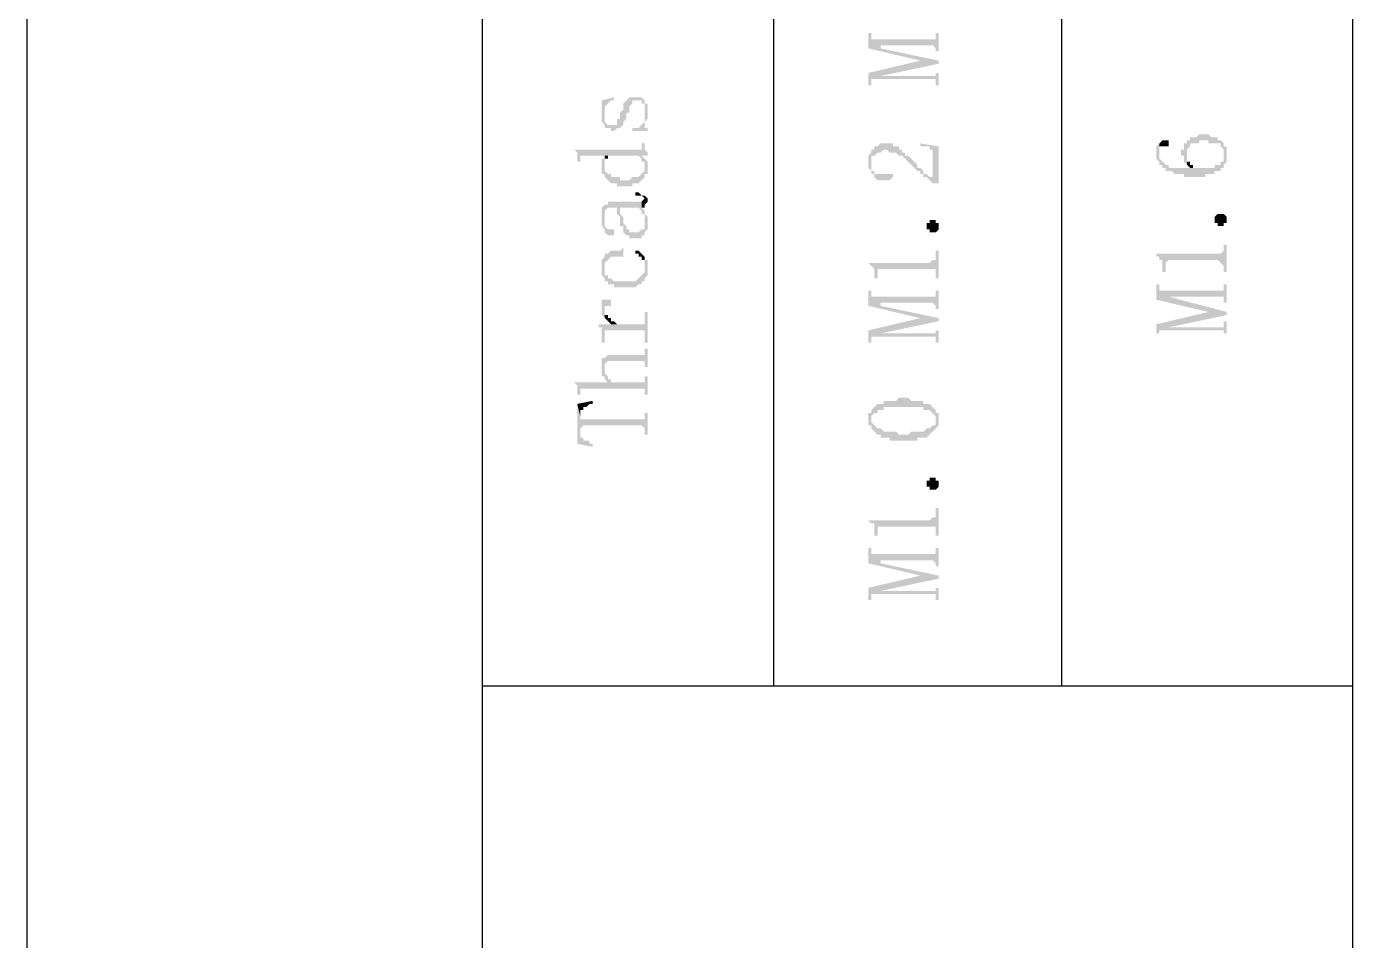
# Model space of a CAD drawing. Header units: millimetres. Extents: x 1399 to 2555, y 1196 to 1555.
# Drawn here: x 1666.65 to 1686.48, y 1401.39 to 1414.84 of the extents above; entities that cross this region are included whole.
import ezdxf

# ---------------------------------------------------------------- set-up
doc = ezdxf.new("R2010")
doc.units = ezdxf.units.MM

msp = doc.modelspace()

# ---------------------------------------------------------------- hatches: boundary and pattern name
at = {"transparency": 33554559}
for points in [[(1679.04276, 1414.74845), (1679.04276, 1414.52279), (1679.81001, 1414.34226), (1679.81001, 1414.34226), (1680.0808, 1414.29713), (1680.0808, 1414.34226), (1679.22329, 1414.52279), (1679.22329, 1414.56792), (1679.13303, 1414.65819), (1679.08789, 1414.65819), (1679.08789, 1414.74845)], [(1679.13303, 1414.65819), (1679.22329, 1414.56792), (1679.99054, 1414.56792), (1680.03567, 1414.52279), (1680.03567, 1414.47766), (1680.0808, 1414.47766), (1680.0808, 1414.74845), (1680.03567, 1414.74845), (1680.03567, 1414.70332), (1680.03567, 1414.65819), (1679.99054, 1414.65819)], [(1679.04276, 1414.16173), (1679.04276, 1413.98121), (1679.08789, 1413.98121), (1679.08789, 1414.02634), (1679.08789, 1414.07147), (1679.13303, 1414.07147), (1679.22329, 1414.1166), (1680.0808, 1414.29713), (1679.81001, 1414.34226)], [(1679.13303, 1414.07147), (1680.03567, 1414.07147), (1680.03567, 1413.98121), (1680.0808, 1413.98121), (1680.0808, 1414.16173), (1680.03567, 1414.16173), (1680.03567, 1414.1166), (1679.22329, 1414.1166)], [(1675.11626, 1413.75555), (1675.11626, 1413.71041), (1675.16139, 1413.39449), (1675.16139, 1413.57502), (1675.16139, 1413.62015), (1675.16139, 1413.66528), (1675.20653, 1413.71041), (1675.20653, 1413.71041), (1675.25166, 1413.75555), (1675.29679, 1413.75555), (1675.29679, 1413.80068)], [(1675.16139, 1413.39449), (1675.16139, 1413.34936), (1675.25166, 1413.34936), (1675.25166, 1413.30422), (1675.29679, 1413.30422), (1675.34192, 1413.34936), (1675.38706, 1413.34936), (1675.43219, 1413.39449), (1675.43219, 1413.43962), (1675.43219, 1413.43962), (1675.47732, 1413.48475), (1675.47732, 1413.52988), (1675.47732, 1413.57502), (1675.52245, 1413.57502), (1675.52245, 1413.66528), (1675.52245, 1413.66528), (1675.56758, 1413.71041), (1675.56758, 1413.75555), (1675.70298, 1413.75555), (1675.70298, 1413.71041), (1675.74811, 1413.71041), (1675.74811, 1413.66528), (1675.74811, 1413.39449), (1675.74811, 1413.43962), (1675.79325, 1413.48475), (1675.79325, 1413.57502), (1675.79325, 1413.71041), (1675.74811, 1413.71041), (1675.74811, 1413.75555), (1675.74811, 1413.75555), (1675.70298, 1413.80068), (1675.52245, 1413.80068), (1675.47732, 1413.75555), (1675.47732, 1413.75555), (1675.43219, 1413.71041), (1675.43219, 1413.66528), (1675.43219, 1413.62015), (1675.38706, 1413.57502), (1675.38706, 1413.52988), (1675.38706, 1413.48475), (1675.34192, 1413.48475), (1675.34192, 1413.39449), (1675.20653, 1413.39449), (1675.16139, 1413.43962), (1675.16139, 1413.48475), (1675.16139, 1413.57502)], [(1675.11626, 1413.57502), (1675.11626, 1413.48475), (1675.11626, 1413.43962), (1675.16139, 1413.39449), (1675.11626, 1413.71041), (1675.11626, 1413.66528)], [(1675.56758, 1413.34936), (1675.56758, 1413.30422), (1675.79325, 1413.30422), (1675.79325, 1413.34936), (1675.74811, 1413.34936), (1675.74811, 1413.57502), (1675.74811, 1413.52988), (1675.74811, 1413.43962), (1675.74811, 1413.43962), (1675.70298, 1413.39449), (1675.70298, 1413.39449), (1675.65785, 1413.34936), (1675.61272, 1413.34936)], [(1683.33032, 1413.12369), (1683.33032, 1412.9883), (1683.33032, 1413.07856), (1683.46571, 1413.07856), (1683.46571, 1413.16883), (1683.37545, 1413.16883)], [(1683.64624, 1412.9883), (1683.64624, 1412.94317), (1683.69138, 1412.94317), (1683.69138, 1412.8529), (1683.69138, 1412.8529), (1683.73651, 1412.80777), (1683.73651, 1412.9883), (1683.73651, 1413.03343), (1683.73651, 1413.03343), (1683.78164, 1413.07856), (1683.78164, 1413.12369), (1683.91704, 1413.12369), (1683.91704, 1413.16883), (1684.05243, 1413.16883), (1684.05243, 1413.12369), (1684.23296, 1413.12369), (1684.23296, 1413.07856), (1684.23296, 1413.07856), (1684.27809, 1413.03343), (1684.27809, 1412.80777), (1684.32323, 1412.8529), (1684.32323, 1412.94317), (1684.32323, 1412.9883), (1684.32323, 1413.07856), (1684.27809, 1413.07856), (1684.27809, 1413.12369), (1684.27809, 1413.12369), (1684.23296, 1413.16883), (1684.18783, 1413.16883), (1684.18783, 1413.21396), (1684.09757, 1413.21396), (1684.05243, 1413.25909), (1683.91704, 1413.25909), (1683.8719, 1413.21396), (1683.78164, 1413.21396), (1683.78164, 1413.16883), (1683.73651, 1413.16883), (1683.73651, 1413.12369), (1683.69138, 1413.12369), (1683.69138, 1413.07856), (1683.69138, 1413.03343), (1683.64624, 1413.03343)], [(1674.71007, 1413.03343), (1674.71007, 1413.03343), (1674.75521, 1412.9883), (1674.75521, 1412.94317), (1674.75521, 1412.8529), (1674.80034, 1412.8529), (1674.80034, 1412.94317), (1675.20653, 1412.94317), (1675.20653, 1412.89803), (1675.20653, 1412.94317), (1675.79325, 1412.94317), (1675.79325, 1412.9883), (1675.79325, 1412.9883), (1675.74811, 1413.03343), (1675.74811, 1413.07856), (1675.74811, 1413.12369), (1675.70298, 1413.12369), (1675.70298, 1413.07856), (1675.70298, 1413.03343), (1675.65785, 1413.03343)], [(1675.16139, 1412.89803), (1675.16139, 1412.80777), (1675.16139, 1412.89803), (1675.20653, 1412.89803), (1675.20653, 1412.94317), (1675.16139, 1412.94317)], [(1675.65785, 1412.94317), (1675.70298, 1412.89803), (1675.70298, 1412.8529), (1675.74811, 1412.8529), (1675.74811, 1412.62724), (1675.74811, 1412.67237), (1675.79325, 1412.67237), (1675.79325, 1412.71751), (1675.79325, 1412.76264), (1675.79325, 1412.80777), (1675.79325, 1412.8529), (1675.74811, 1412.89803), (1675.74811, 1412.89803), (1675.70298, 1412.94317)], [(1679.04276, 1412.8529), (1679.04276, 1412.80777), (1679.04276, 1412.76264), (1679.08789, 1412.71751), (1679.08789, 1412.8529), (1679.08789, 1412.94317), (1679.13303, 1412.94317), (1679.17816, 1412.9883), (1679.22329, 1412.9883), (1679.26842, 1413.03343), (1679.31355, 1413.03343), (1679.35869, 1412.9883), (1679.44895, 1412.9883), (1679.49408, 1412.94317), (1679.53922, 1412.94317), (1679.58435, 1412.89803), (1679.58435, 1412.89803), (1679.62948, 1412.8529), (1679.62948, 1412.8529), (1679.67461, 1412.80777), (1679.67461, 1412.80777), (1679.71974, 1412.76264), (1679.71974, 1412.76264), (1679.76488, 1412.71751), (1679.81001, 1412.71751), (1679.81001, 1412.67237), (1679.85514, 1412.67237), (1679.85514, 1412.62724), (1679.90027, 1412.62724), (1679.94541, 1412.58211), (1679.94541, 1412.58211), (1679.99054, 1412.53698), (1679.99054, 1412.62724), (1679.94541, 1412.62724), (1679.90027, 1412.67237), (1679.85514, 1412.67237), (1679.85514, 1412.71751), (1679.85514, 1412.71751), (1679.81001, 1412.76264), (1679.76488, 1412.76264), (1679.76488, 1412.80777), (1679.76488, 1412.80777), (1679.71974, 1412.8529), (1679.71974, 1412.8529), (1679.67461, 1412.89803), (1679.67461, 1412.89803), (1679.62948, 1412.94317), (1679.58435, 1412.94317), (1679.58435, 1412.9883), (1679.53922, 1412.9883), (1679.53922, 1413.03343), (1679.49408, 1413.03343), (1679.49408, 1413.07856), (1679.40382, 1413.07856), (1679.40382, 1413.12369), (1679.22329, 1413.12369), (1679.17816, 1413.07856), (1679.13303, 1413.07856), (1679.13303, 1413.03343), (1679.08789, 1413.03343), (1679.08789, 1412.9883), (1679.08789, 1412.9883), (1679.04276, 1412.94317), (1679.04276, 1412.89803), (1679.04276, 1412.89803)], [(1679.81001, 1413.12369), (1679.81001, 1413.07856), (1679.94541, 1413.07856), (1679.94541, 1413.03343), (1679.99054, 1413.03343), (1679.99054, 1412.53698), (1680.0808, 1412.53698), (1680.0808, 1413.07856)], [(1683.28519, 1412.9883), (1683.28519, 1412.94317), (1683.28519, 1412.89803), (1683.33032, 1412.8529), (1683.33032, 1412.80777), (1683.37545, 1412.80777), (1683.37545, 1412.76264), (1683.42058, 1412.76264), (1683.42058, 1412.71751), (1683.51085, 1412.71751), (1683.55598, 1412.67237), (1683.69138, 1412.67237), (1683.69138, 1412.62724), (1684.0073, 1412.62724), (1684.0073, 1412.67237), (1684.1427, 1412.67237), (1684.1427, 1412.71751), (1684.23296, 1412.71751), (1684.23296, 1412.76264), (1684.27809, 1412.76264), (1684.27809, 1412.80777), (1684.27809, 1412.94317), (1684.27809, 1412.8529), (1684.23296, 1412.8529), (1684.23296, 1412.80777), (1684.1427, 1412.80777), (1684.1427, 1412.76264), (1683.46571, 1412.76264), (1683.46571, 1412.80777), (1683.42058, 1412.80777), (1683.37545, 1412.8529), (1683.37545, 1412.8529), (1683.33032, 1412.89803), (1683.33032, 1412.94317), (1683.33032, 1413.12369), (1683.28519, 1413.07856), (1683.28519, 1413.03343)], [(1683.73651, 1412.80777), (1683.73651, 1412.80777), (1683.78164, 1412.76264), (1683.82677, 1412.76264), (1683.82677, 1412.80777), (1683.78164, 1412.80777), (1683.78164, 1412.8529), (1683.73651, 1412.8529), (1683.73651, 1412.89803), (1683.73651, 1412.9883)], [(1675.11626, 1412.76264), (1675.11626, 1412.71751), (1675.11626, 1412.67237), (1675.16139, 1412.67237), (1675.16139, 1412.62724), (1675.16139, 1412.62724), (1675.20653, 1412.58211), (1675.20653, 1412.58211), (1675.25166, 1412.53698), (1675.34192, 1412.53698), (1675.34192, 1412.49184), (1675.56758, 1412.49184), (1675.56758, 1412.53698), (1675.65785, 1412.53698), (1675.70298, 1412.58211), (1675.70298, 1412.58211), (1675.74811, 1412.62724), (1675.74811, 1412.76264), (1675.74811, 1412.71751), (1675.74811, 1412.71751), (1675.70298, 1412.67237), (1675.70298, 1412.67237), (1675.65785, 1412.62724), (1675.56758, 1412.62724), (1675.52245, 1412.58211), (1675.38706, 1412.58211), (1675.38706, 1412.62724), (1675.25166, 1412.62724), (1675.25166, 1412.67237), (1675.20653, 1412.67237), (1675.16139, 1412.71751), (1675.16139, 1412.89803), (1675.11626, 1412.89803), (1675.11626, 1412.8529), (1675.11626, 1412.80777)], [(1679.08789, 1412.71751), (1679.08789, 1412.67237), (1679.13303, 1412.67237), (1679.13303, 1412.62724), (1679.13303, 1412.62724), (1679.17816, 1412.58211), (1679.35869, 1412.58211), (1679.40382, 1412.62724), (1679.40382, 1412.67237), (1679.13303, 1412.67237), (1679.13303, 1412.71751), (1679.08789, 1412.71751), (1679.08789, 1412.80777), (1679.08789, 1412.80777)], [(1675.61272, 1412.40158), (1675.61272, 1412.35645), (1675.70298, 1412.35645), (1675.74811, 1412.31132), (1675.74811, 1412.17592), (1675.74811, 1412.22105), (1675.74811, 1412.22105), (1675.79325, 1412.26618), (1675.79325, 1412.31132), (1675.74811, 1412.35645), (1675.70298, 1412.35645), (1675.65785, 1412.40158)], [(1675.11626, 1412.04052), (1675.11626, 1411.99539), (1675.11626, 1411.90513), (1675.11626, 1411.90513), (1675.16139, 1411.85999), (1675.16139, 1412.04052), (1675.16139, 1412.13079), (1675.16139, 1412.13079), (1675.20653, 1412.17592), (1675.34192, 1412.17592), (1675.34192, 1412.08565), (1675.38706, 1412.04052), (1675.38706, 1411.99539), (1675.38706, 1412.17592), (1675.65785, 1412.17592), (1675.70298, 1412.13079), (1675.70298, 1412.08565), (1675.74811, 1412.08565), (1675.74811, 1411.99539), (1675.74811, 1411.95026), (1675.74811, 1412.13079), (1675.74811, 1412.13079), (1675.70298, 1412.17592), (1675.70298, 1412.26618), (1675.20653, 1412.26618), (1675.20653, 1412.22105), (1675.16139, 1412.22105), (1675.11626, 1412.17592)], [(1675.38706, 1411.99539), (1675.38706, 1411.90513), (1675.43219, 1411.90513), (1675.43219, 1411.85999), (1675.43219, 1411.81486), (1675.43219, 1411.81486), (1675.47732, 1411.76973), (1675.52245, 1411.76973), (1675.52245, 1411.7246), (1675.70298, 1411.7246), (1675.70298, 1411.76973), (1675.74811, 1411.76973), (1675.74811, 1411.81486), (1675.74811, 1411.81486), (1675.79325, 1411.85999), (1675.79325, 1411.95026), (1675.79325, 1411.99539), (1675.79325, 1412.04052), (1675.74811, 1412.08565), (1675.74811, 1411.90513), (1675.74811, 1411.85999), (1675.70298, 1411.85999), (1675.65785, 1411.81486), (1675.52245, 1411.81486), (1675.52245, 1411.85999), (1675.47732, 1411.85999), (1675.47732, 1411.90513), (1675.47732, 1411.90513), (1675.43219, 1411.95026), (1675.43219, 1411.99539), (1675.43219, 1412.04052), (1675.38706, 1412.08565), (1675.38706, 1412.17592)], [(1675.70298, 1412.26618), (1675.70298, 1412.17592), (1675.74811, 1412.17592), (1675.74811, 1412.31132), (1675.74811, 1412.31132)], [(1675.16139, 1411.85999), (1675.16139, 1411.81486), (1675.16139, 1411.81486), (1675.20653, 1411.76973), (1675.29679, 1411.76973), (1675.29679, 1411.81486), (1675.29679, 1411.85999), (1675.20653, 1411.85999), (1675.16139, 1411.90513), (1675.16139, 1412.04052)], [(1680.0808, 1411.90513), (1680.0808, 1411.85999), (1680.0808, 1411.85999), (1680.03567, 1411.81486), (1679.94541, 1411.81486), (1679.94541, 1411.85999), (1679.90027, 1411.85999), (1679.90027, 1411.90513), (1679.90027, 1411.95026), (1679.94541, 1411.95026), (1679.94541, 1411.99539), (1680.03567, 1411.99539), (1680.03567, 1411.95026), (1680.0808, 1411.95026), (1680.0808, 1411.90513)], [(1684.32323, 1411.99539), (1684.32323, 1411.95026), (1684.27809, 1411.95026), (1684.27809, 1411.90513), (1684.18783, 1411.90513), (1684.18783, 1411.95026), (1684.1427, 1411.95026), (1684.1427, 1411.99539), (1684.1427, 1412.04052), (1684.1427, 1412.04052), (1684.18783, 1412.08565), (1684.27809, 1412.08565), (1684.32323, 1412.04052), (1684.32323, 1411.99539)], [(1675.11626, 1411.40867), (1675.16139, 1411.31841), (1675.16139, 1411.36354), (1675.16139, 1411.36354), (1675.20653, 1411.40867), (1675.20653, 1411.40867), (1675.25166, 1411.4538), (1675.43219, 1411.4538), (1675.43219, 1411.00248), (1675.61272, 1411.00248), (1675.65785, 1411.04762), (1675.70298, 1411.04762), (1675.70298, 1411.09275), (1675.74811, 1411.09275), (1675.74811, 1411.13788), (1675.74811, 1411.13788), (1675.79325, 1411.18301), (1675.79325, 1411.22814), (1675.79325, 1411.31841), (1675.79325, 1411.36354), (1675.79325, 1411.40867), (1675.74811, 1411.40867), (1675.74811, 1411.4538), (1675.74811, 1411.31841), (1675.74811, 1411.22814), (1675.74811, 1411.22814), (1675.70298, 1411.18301), (1675.70298, 1411.18301), (1675.65785, 1411.13788), (1675.65785, 1411.13788), (1675.61272, 1411.09275), (1675.43219, 1411.09275), (1675.43219, 1411.5892), (1675.43219, 1411.5892), (1675.38706, 1411.54407), (1675.25166, 1411.54407), (1675.20653, 1411.49894), (1675.16139, 1411.49894), (1675.16139, 1411.4538), (1675.16139, 1411.4538)], [(1675.61272, 1411.49894), (1675.65785, 1411.49894), (1675.65785, 1411.4538), (1675.70298, 1411.4538), (1675.70298, 1411.40867), (1675.74811, 1411.40867), (1675.74811, 1411.36354), (1675.74811, 1411.31841), (1675.74811, 1411.4538), (1675.74811, 1411.4538), (1675.70298, 1411.49894), (1675.70298, 1411.49894), (1675.65785, 1411.54407), (1675.61272, 1411.54407)], [(1679.04276, 1411.36354), (1679.04276, 1411.36354), (1679.08789, 1411.31841), (1679.08789, 1411.31841), (1679.13303, 1411.27328), (1679.13303, 1411.22814), (1679.13303, 1411.13788), (1679.17816, 1411.13788), (1679.17816, 1411.27328), (1680.03567, 1411.27328), (1680.03567, 1411.22814), (1680.03567, 1411.13788), (1680.0808, 1411.13788), (1680.0808, 1411.54407), (1680.03567, 1411.54407), (1680.03567, 1411.4538), (1680.03567, 1411.40867), (1679.99054, 1411.40867), (1679.94541, 1411.36354)], [(1683.28519, 1411.49894), (1683.28519, 1411.4538), (1683.33032, 1411.4538), (1683.33032, 1411.40867), (1683.37545, 1411.40867), (1683.37545, 1411.36354), (1683.37545, 1411.22814), (1683.42058, 1411.22814), (1683.42058, 1411.36354), (1683.42058, 1411.36354), (1683.46571, 1411.40867), (1684.18783, 1411.40867), (1684.23296, 1411.36354), (1684.23296, 1411.36354), (1684.27809, 1411.31841), (1684.27809, 1411.22814), (1684.32323, 1411.22814), (1684.32323, 1411.63433), (1684.27809, 1411.63433), (1684.27809, 1411.54407), (1684.27809, 1411.54407), (1684.23296, 1411.49894), (1684.18783, 1411.49894)], [(1675.11626, 1411.27328), (1675.11626, 1411.18301), (1675.11626, 1411.18301), (1675.16139, 1411.13788), (1675.16139, 1411.09275), (1675.20653, 1411.09275), (1675.20653, 1411.04762), (1675.29679, 1411.04762), (1675.29679, 1411.00248), (1675.43219, 1411.00248), (1675.43219, 1411.09275), (1675.29679, 1411.09275), (1675.25166, 1411.13788), (1675.20653, 1411.13788), (1675.20653, 1411.18301), (1675.16139, 1411.18301), (1675.16139, 1411.22814), (1675.16139, 1411.31841), (1675.11626, 1411.40867), (1675.11626, 1411.36354), (1675.11626, 1411.31841)], [(1679.04276, 1410.95735), (1679.04276, 1410.73169), (1679.81001, 1410.55116), (1679.81001, 1410.55116), (1680.0808, 1410.50603), (1680.0808, 1410.55116), (1679.22329, 1410.73169), (1679.22329, 1410.77682), (1679.13303, 1410.86709), (1679.08789, 1410.86709), (1679.08789, 1410.95735)], [(1679.13303, 1410.86709), (1679.22329, 1410.77682), (1679.99054, 1410.77682), (1680.03567, 1410.73169), (1680.03567, 1410.68656), (1680.0808, 1410.68656), (1680.0808, 1410.95735), (1680.03567, 1410.95735), (1680.03567, 1410.91222), (1680.03567, 1410.86709), (1679.99054, 1410.86709)], [(1683.28519, 1411.04762), (1683.28519, 1410.82195), (1684.05243, 1410.64143), (1684.05243, 1410.64143), (1684.32323, 1410.59629), (1684.32323, 1410.64143), (1683.46571, 1410.86709), (1683.46571, 1410.86709), (1683.37545, 1410.95735), (1683.33032, 1410.95735), (1683.33032, 1411.00248), (1683.33032, 1411.04762)], [(1683.37545, 1410.95735), (1683.46571, 1410.86709), (1684.27809, 1410.86709), (1684.27809, 1410.82195), (1684.27809, 1410.77682), (1684.32323, 1410.77682), (1684.32323, 1411.04762), (1684.27809, 1411.04762), (1684.27809, 1411.00248), (1684.27809, 1410.95735), (1684.23296, 1410.95735)], [(1675.11626, 1410.73169), (1675.11626, 1410.64143), (1675.11626, 1410.59629), (1675.16139, 1410.55116), (1675.16139, 1410.68656), (1675.16139, 1410.73169), (1675.25166, 1410.73169), (1675.25166, 1410.77682), (1675.25166, 1410.82195), (1675.11626, 1410.82195), (1675.11626, 1410.77682)], [(1675.07113, 1410.4609), (1675.07113, 1410.41576), (1675.11626, 1410.41576), (1675.11626, 1410.3255), (1675.11626, 1410.28037), (1675.11626, 1410.1901), (1675.16139, 1410.1901), (1675.16139, 1410.3255), (1675.16139, 1410.37063), (1675.74811, 1410.37063), (1675.74811, 1410.3255), (1675.74811, 1410.1901), (1675.79325, 1410.1901), (1675.79325, 1410.64143), (1675.74811, 1410.64143), (1675.74811, 1410.50603), (1675.74811, 1410.4609), (1675.29679, 1410.4609)], [(1675.16139, 1410.55116), (1675.16139, 1410.55116), (1675.20653, 1410.50603), (1675.20653, 1410.50603), (1675.25166, 1410.4609), (1675.34192, 1410.4609), (1675.29679, 1410.50603), (1675.25166, 1410.50603), (1675.25166, 1410.55116), (1675.20653, 1410.55116), (1675.20653, 1410.59629), (1675.16139, 1410.59629), (1675.16139, 1410.64143), (1675.16139, 1410.68656)], [(1679.04276, 1410.37063), (1679.04276, 1410.1901), (1679.08789, 1410.1901), (1679.08789, 1410.23524), (1679.08789, 1410.28037), (1679.13303, 1410.28037), (1679.22329, 1410.3255), (1680.0808, 1410.50603), (1679.81001, 1410.55116)], [(1683.28519, 1410.4609), (1683.28519, 1410.3255), (1683.33032, 1410.3255), (1683.33032, 1410.37063), (1683.37545, 1410.37063), (1683.46571, 1410.41576), (1684.32323, 1410.59629), (1684.05243, 1410.64143)], [(1679.13303, 1410.28037), (1680.03567, 1410.28037), (1680.03567, 1410.1901), (1680.0808, 1410.1901), (1680.0808, 1410.37063), (1680.03567, 1410.37063), (1680.03567, 1410.3255), (1679.22329, 1410.3255)], [(1683.37545, 1410.37063), (1684.27809, 1410.37063), (1684.27809, 1410.3255), (1684.32323, 1410.3255), (1684.32323, 1410.50603), (1684.27809, 1410.50603), (1684.27809, 1410.4609), (1684.27809, 1410.41576), (1683.46571, 1410.41576)], [(1675.11626, 1409.82905), (1675.11626, 1409.78391), (1675.11626, 1409.69365), (1675.16139, 1409.69365), (1675.16139, 1409.64852), (1675.16139, 1409.64852), (1675.20653, 1409.60339), (1675.20653, 1409.60339), (1675.25166, 1409.64852), (1675.20653, 1409.64852), (1675.20653, 1409.69365), (1675.20653, 1409.69365), (1675.16139, 1409.73878), (1675.16139, 1409.96444), (1675.11626, 1409.96444), (1675.11626, 1409.87418), (1675.11626, 1409.87418)], [(1675.16139, 1409.96444), (1675.16139, 1409.82905), (1675.16139, 1409.87418), (1675.20653, 1409.91931), (1675.74811, 1409.91931), (1675.74811, 1409.82905), (1675.79325, 1409.82905), (1675.79325, 1410.09984), (1675.74811, 1410.09984), (1675.74811, 1410.05471), (1675.74811, 1410.00958), (1675.20653, 1410.00958)], [(1674.71007, 1409.60339), (1674.71007, 1409.60339), (1674.75521, 1409.55825), (1674.75521, 1409.51312), (1674.75521, 1409.42286), (1674.80034, 1409.42286), (1674.80034, 1409.46799), (1674.80034, 1409.51312), (1675.74811, 1409.51312), (1675.74811, 1409.42286), (1675.79325, 1409.42286), (1675.79325, 1409.69365), (1675.74811, 1409.69365), (1675.74811, 1409.64852), (1675.74811, 1409.60339), (1675.25166, 1409.60339), (1675.25166, 1409.64852), (1675.20653, 1409.60339)], [(1679.04276, 1409.0618), (1679.04276, 1408.97154), (1679.08789, 1408.97154), (1679.08789, 1408.9264), (1679.08789, 1409.0618), (1679.08789, 1409.10693), (1679.08789, 1409.10693), (1679.13303, 1409.15206), (1679.17816, 1409.15206), (1679.17816, 1409.1972), (1679.26842, 1409.1972), (1679.26842, 1409.24233), (1679.85514, 1409.24233), (1679.85514, 1409.1972), (1679.94541, 1409.1972), (1679.99054, 1409.15206), (1679.99054, 1409.15206), (1680.03567, 1409.10693), (1680.03567, 1409.0618), (1680.03567, 1409.1972), (1680.03567, 1409.1972), (1679.99054, 1409.24233), (1679.99054, 1409.24233), (1679.94541, 1409.28746), (1679.85514, 1409.28746), (1679.85514, 1409.33259), (1679.67461, 1409.33259), (1679.62948, 1409.37772), (1679.49408, 1409.37772), (1679.44895, 1409.33259), (1679.26842, 1409.33259), (1679.26842, 1409.28746), (1679.17816, 1409.28746), (1679.13303, 1409.24233), (1679.13303, 1409.24233), (1679.08789, 1409.1972), (1679.08789, 1409.15206), (1679.04276, 1409.15206)], [(1674.75521, 1409.28746), (1674.80034, 1409.10693), (1674.80034, 1409.1972), (1674.84547, 1409.1972), (1674.84547, 1409.24233), (1674.8906, 1409.24233), (1674.93573, 1409.28746), (1674.98087, 1409.28746), (1674.98087, 1409.33259)], [(1674.75521, 1409.28746), (1674.75521, 1408.70074), (1674.98087, 1408.65561), (1674.98087, 1408.70074), (1674.93573, 1408.70074), (1674.93573, 1408.74587), (1674.84547, 1408.74587), (1674.84547, 1408.79101), (1674.80034, 1408.79101), (1674.80034, 1408.88127), (1674.80034, 1409.10693)], [(1679.08789, 1408.9264), (1679.13303, 1408.88127), (1679.13303, 1408.88127), (1679.17816, 1408.83614), (1679.22329, 1408.83614), (1679.22329, 1408.79101), (1679.35869, 1408.79101), (1679.35869, 1408.74587), (1679.76488, 1408.74587), (1679.76488, 1408.79101), (1679.90027, 1408.79101), (1679.94541, 1408.83614), (1679.94541, 1408.83614), (1679.99054, 1408.88127), (1679.99054, 1408.88127), (1680.03567, 1408.9264), (1680.03567, 1408.9264), (1680.0808, 1408.97154), (1680.0808, 1409.01667), (1680.0808, 1409.0618), (1680.0808, 1409.10693), (1680.0808, 1409.15206), (1680.03567, 1409.15206), (1680.03567, 1409.1972), (1680.03567, 1409.01667), (1680.03567, 1408.97154), (1679.99054, 1408.97154), (1679.94541, 1408.9264), (1679.90027, 1408.9264), (1679.85514, 1408.88127), (1679.67461, 1408.88127), (1679.62948, 1408.83614), (1679.49408, 1408.83614), (1679.44895, 1408.88127), (1679.26842, 1408.88127), (1679.22329, 1408.9264), (1679.17816, 1408.9264), (1679.13303, 1408.97154), (1679.13303, 1408.97154), (1679.08789, 1409.01667), (1679.08789, 1409.0618)], [(1674.80034, 1409.10693), (1674.80034, 1408.88127), (1674.80034, 1408.9264), (1674.80034, 1408.9264), (1674.84547, 1408.97154), (1675.70298, 1408.97154), (1675.74811, 1408.9264), (1675.74811, 1408.83614), (1675.79325, 1408.83614), (1675.79325, 1409.15206), (1675.74811, 1409.15206), (1675.74811, 1409.10693), (1675.74811, 1409.0618), (1674.80034, 1409.0618)], [(1680.0808, 1408.11402), (1680.0808, 1408.06889), (1680.0808, 1408.06889), (1680.03567, 1408.02376), (1679.94541, 1408.02376), (1679.94541, 1408.06889), (1679.90027, 1408.06889), (1679.90027, 1408.11402), (1679.90027, 1408.15916), (1679.94541, 1408.15916), (1679.94541, 1408.20429), (1680.03567, 1408.20429), (1680.03567, 1408.15916), (1680.0808, 1408.15916), (1680.0808, 1408.11402)], [(1679.04276, 1407.57244), (1679.04276, 1407.57244), (1679.08789, 1407.52731), (1679.13303, 1407.52731), (1679.13303, 1407.48217), (1679.13303, 1407.43704), (1679.13303, 1407.34678), (1679.17816, 1407.34678), (1679.17816, 1407.48217), (1680.03567, 1407.48217), (1680.03567, 1407.43704), (1680.03567, 1407.34678), (1680.0808, 1407.34678), (1680.0808, 1407.75297), (1680.03567, 1407.75297), (1680.03567, 1407.6627), (1680.03567, 1407.61757), (1679.99054, 1407.61757), (1679.94541, 1407.57244)], [(1679.04276, 1407.16625), (1679.04276, 1406.94059), (1679.81001, 1406.76006), (1679.81001, 1406.76006), (1680.0808, 1406.71493), (1680.0808, 1406.76006), (1679.22329, 1406.94059), (1679.22329, 1406.98572), (1679.13303, 1407.07598), (1679.08789, 1407.07598), (1679.08789, 1407.16625)], [(1679.13303, 1407.07598), (1679.22329, 1406.98572), (1679.99054, 1406.98572), (1680.03567, 1406.94059), (1680.03567, 1406.89546), (1680.0808, 1406.89546), (1680.0808, 1407.16625), (1680.03567, 1407.16625), (1680.03567, 1407.12112), (1680.03567, 1407.07598), (1679.99054, 1407.07598)], [(1679.04276, 1406.57953), (1679.04276, 1406.399), (1679.08789, 1406.399), (1679.08789, 1406.44413), (1679.08789, 1406.48927), (1679.13303, 1406.48927), (1679.22329, 1406.5344), (1680.0808, 1406.71493), (1679.81001, 1406.76006)], [(1679.13303, 1406.48927), (1680.03567, 1406.48927), (1680.03567, 1406.399), (1680.0808, 1406.399), (1680.0808, 1406.57953), (1680.03567, 1406.57953), (1680.03567, 1406.5344), (1679.22329, 1406.5344)]]:
    msp.add_hatch(color=256, dxfattribs=at).paths.add_polyline_path(points)

# ---------------------------------------------------------------- linework, layer by layer
msp.add_line((1673.35603, 1548.5531), (1673.35603, 1261.81215))
msp.add_lwpolyline([(2086.64957, 1257.5531), (2086.64957, 1554.5531), (1666.64957, 1554.5531), (1666.64957, 1257.5531)], close=True)
for points in [[(1686.17365, 1548.5531), (1686.17365, 1261.81215)], [(1677.64366, 1442.82066), (1677.64366, 1405.1353)], [(1681.88609, 1442.82066), (1681.88609, 1405.1353)], [(1673.35611, 1405.1353), (1686.17365, 1405.1353)]]:
    msp.add_lwpolyline(points)

doc.saveas('drawing.dxf')
